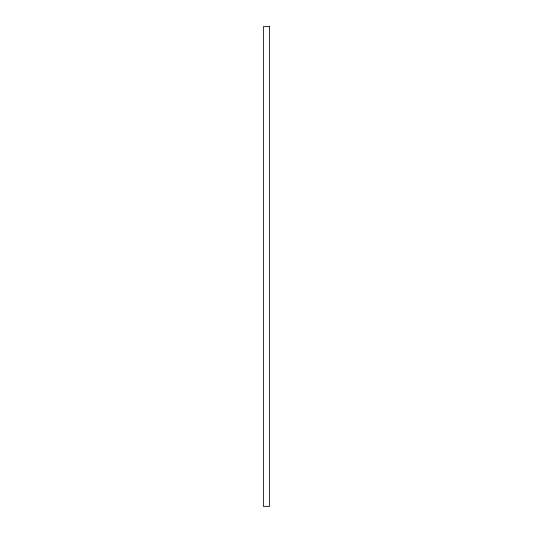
<?xml version="1.0" encoding="UTF-8"?>
<svg xmlns="http://www.w3.org/2000/svg" width="533" height="533" viewBox="0 0 533 533"><rect width="100%" height="100%" fill="white"/><g stroke="black" fill="none" stroke-linecap="round" stroke-linejoin="round"><path stroke-width="0.8" d="M269.625 26.65L263.375 26.65L263.375 506.35L269.625 506.35L269.625 26.65"/></g></svg>
